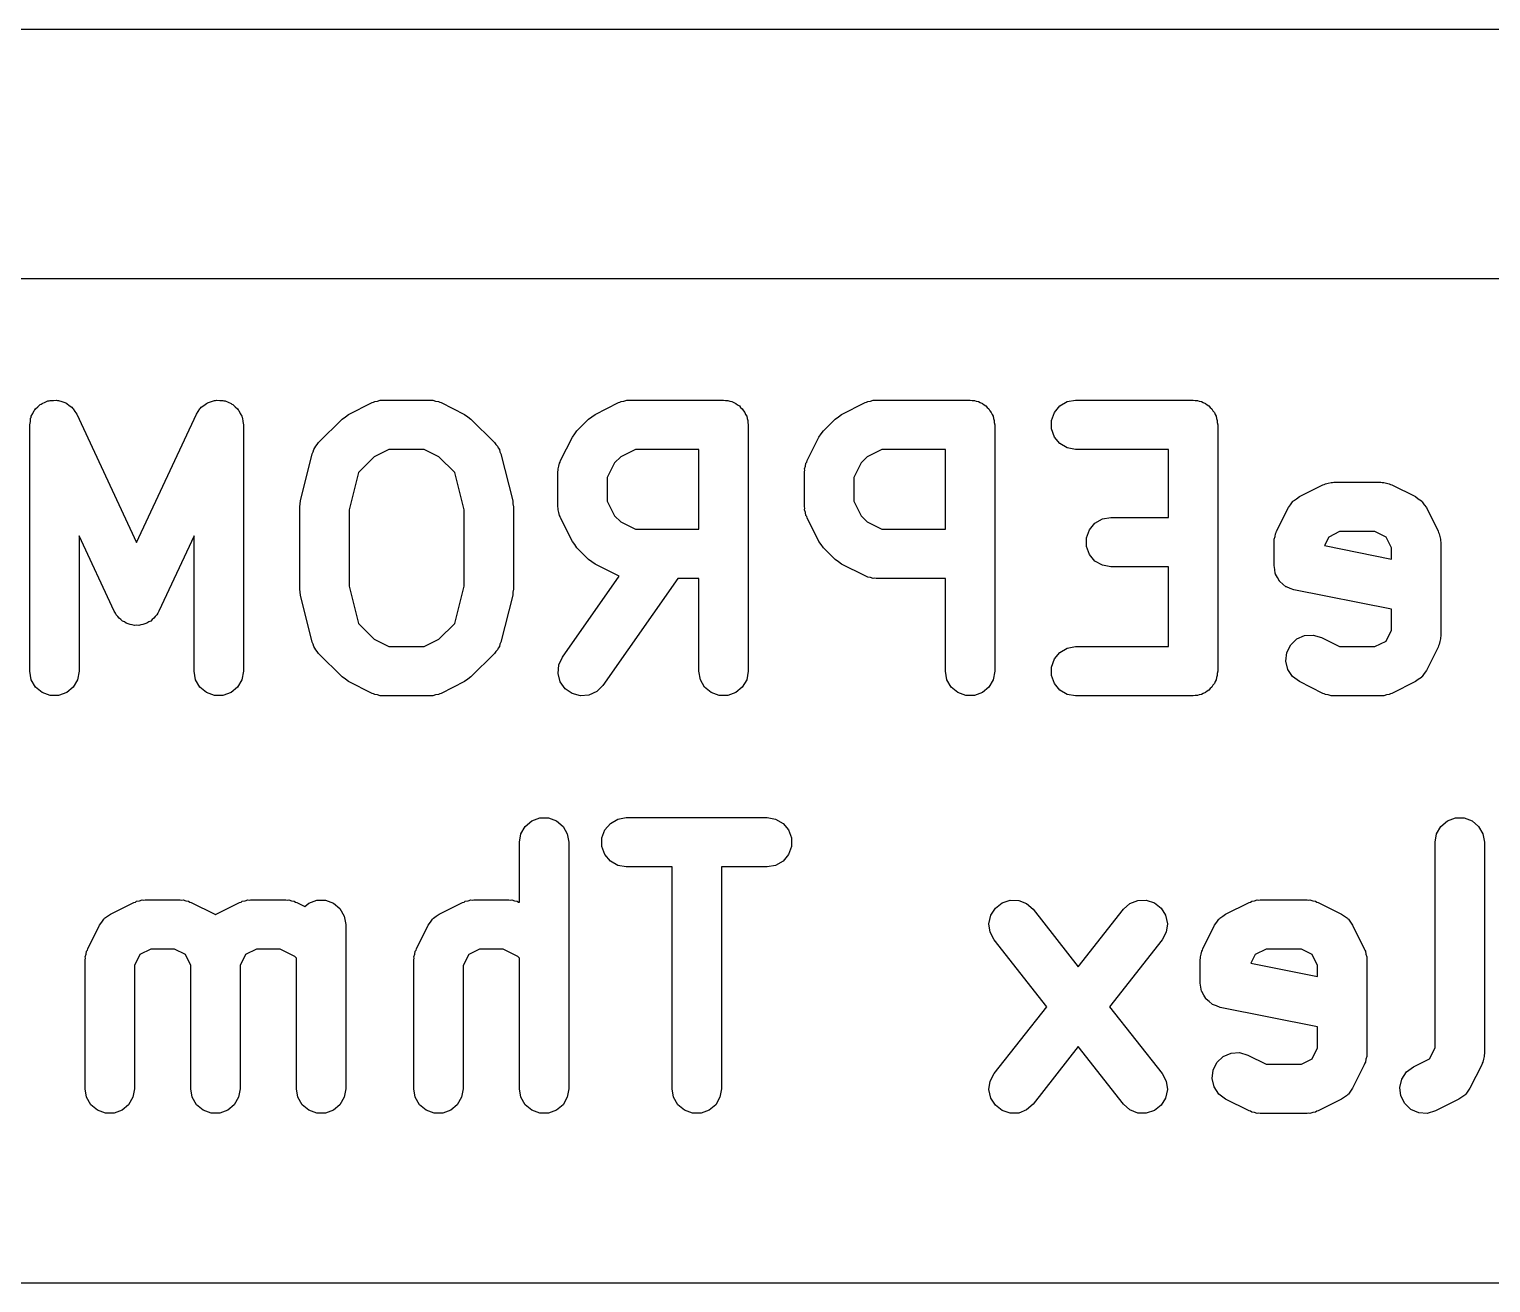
# Model space of a CAD drawing. Extents: x 117.4 to 186.1, y -90.9 to -42.5.
# Drawn here: x 131.09 to 139.99, y -50.12 to -42.49 of the extents above; entities that cross this region are included whole.
import ezdxf

# ---------------------------------------------------------------- set-up
doc = ezdxf.new("R2010")
doc.units = 0
doc.header["$MEASUREMENT"] = 0
doc.layers.add('BLACK', color=7, linetype='CONTINUOUS')

msp = doc.modelspace()

# ---------------------------------------------------------------- linework, layer by layer
at = {"layer": 'Black'}
for p, q in [((118.123, -42.493), (185.407, -42.493)), ((142.827, -44.012), (128.953, -44.012)), ((131.116, -44.8303), (131.124, -44.8126)), ((131.124, -44.8126), (131.129, -44.8079)), ((131.129, -44.8079), (131.132, -44.8022)), ((131.132, -44.8022), (131.147, -44.7896)), ((131.147, -44.7896), (131.161, -44.7757)), ((131.161, -44.7757), (131.167, -44.7729)), ((131.167, -44.7729), (131.172, -44.7687)), ((131.172, -44.7687), (131.191, -44.762)), ((131.191, -44.762), (131.208, -44.7537)), ((131.208, -44.7537), (131.215, -44.7531)), ((131.215, -44.7531), (131.221, -44.7508)), ((131.221, -44.7508), (131.241, -44.7508)), ((131.241, -44.7508), (131.26, -44.7491)), ((131.26, -44.7491), (131.267, -44.7508)), ((131.267, -44.7508), (131.273, -44.7508)), ((131.273, -44.7508), (131.292, -44.7575)), ((131.292, -44.7575), (131.31, -44.7626)), ((131.31, -44.7626), (131.316, -44.7664)), ((131.316, -44.7664), (131.322, -44.7687)), ((131.322, -44.7687), (131.337, -44.7813)), ((131.337, -44.7813), (131.353, -44.7925)), ((131.353, -44.7925), (131.357, -44.7979)), ((131.357, -44.7979), (131.362, -44.8022)), ((131.362, -44.8022), (131.372, -44.8191)), ((131.372, -44.8191), (131.383, -44.8351)), ((132.111, -44.8351), (132.122, -44.8191)), ((132.122, -44.8191), (132.132, -44.8022)), ((132.132, -44.8022), (132.137, -44.7979)), ((132.137, -44.7979), (132.141, -44.7925)), ((132.141, -44.7925), (132.157, -44.7812)), ((132.157, -44.7812), (132.172, -44.7687)), ((132.172, -44.7687), (132.178, -44.7664)), ((132.178, -44.7664), (132.184, -44.7626)), ((132.184, -44.7626), (132.203, -44.7575)), ((132.203, -44.7575), (132.221, -44.7508)), ((132.221, -44.7508), (132.228, -44.7508)), ((132.228, -44.7508), (132.234, -44.7491)), ((132.234, -44.7491), (132.254, -44.7508)), ((132.254, -44.7508), (132.273, -44.7508)), ((132.273, -44.7508), (132.279, -44.7531)), ((132.279, -44.7531), (132.286, -44.7537)), ((132.286, -44.7537), (132.304, -44.762)), ((132.304, -44.762), (132.322, -44.7687)), ((132.322, -44.7687), (132.327, -44.7729)), ((132.327, -44.7729), (132.333, -44.7757)), ((132.333, -44.7757), (132.347, -44.7896)), ((132.347, -44.7896), (132.362, -44.8022)), ((132.362, -44.8022), (132.365, -44.8079)), ((132.365, -44.8079), (132.37, -44.8126)), ((132.37, -44.8126), (132.378, -44.8303)), ((133.037, -44.8358), (133.18, -44.7644)), ((133.18, -44.7644), (133.188, -44.7619)), ((133.188, -44.7619), (133.196, -44.7576)), ((133.196, -44.7576), (133.213, -44.7546)), ((133.213, -44.7546), (133.23, -44.7496)), ((133.23, -44.7496), (133.239, -44.7501)), ((133.239, -44.7501), (133.247, -44.7486)), ((133.247, -44.7486), (133.533, -44.7486)), ((133.533, -44.7486), (133.541, -44.7501)), ((133.541, -44.7501), (133.55, -44.7496)), ((133.55, -44.7496), (133.567, -44.7546)), ((133.567, -44.7546), (133.584, -44.7576)), ((133.584, -44.7576), (133.592, -44.7619)), ((133.592, -44.7619), (133.6, -44.7644)), ((133.6, -44.7644), (133.743, -44.8358)), ((134.537, -44.8358), (134.68, -44.7644)), ((134.68, -44.7644), (134.688, -44.7619)), ((134.688, -44.7619), (134.696, -44.7576)), ((134.696, -44.7576), (134.713, -44.7546)), ((134.713, -44.7546), (134.73, -44.7496)), ((134.73, -44.7496), (134.739, -44.7501)), ((134.739, -44.7501), (134.747, -44.7486)), ((134.747, -44.7486), (135.319, -44.7486)), ((135.319, -44.7486), (135.331, -44.7508)), ((135.331, -44.7508), (135.345, -44.7508)), ((135.345, -44.7508), (135.357, -44.7553)), ((135.357, -44.7553), (135.37, -44.7576)), ((135.37, -44.7576), (135.381, -44.7642)), ((135.381, -44.7642), (135.394, -44.7687)), ((135.394, -44.7687), (135.404, -44.7771)), ((135.404, -44.7771), (135.415, -44.7837)), ((135.415, -44.7837), (135.423, -44.7937)), ((135.423, -44.7937), (135.433, -44.8022)), ((135.433, -44.8022), (135.44, -44.8135)), ((135.44, -44.8135), (135.448, -44.8236)), ((136.037, -44.8358), (136.18, -44.7644)), ((136.18, -44.7644), (136.188, -44.7619)), ((136.188, -44.7619), (136.196, -44.7576)), ((136.196, -44.7576), (136.213, -44.7546)), ((136.213, -44.7546), (136.23, -44.7496)), ((136.23, -44.7496), (136.239, -44.7501)), ((136.239, -44.7501), (136.247, -44.7486)), ((136.247, -44.7486), (136.819, -44.7486)), ((136.819, -44.7486), (136.831, -44.7508)), ((136.831, -44.7508), (136.845, -44.7508)), ((136.845, -44.7508), (136.857, -44.7553)), ((136.857, -44.7553), (136.87, -44.7576)), ((136.87, -44.7576), (136.881, -44.7642)), ((136.881, -44.7642), (136.894, -44.7687)), ((136.894, -44.7687), (136.904, -44.7771)), ((136.904, -44.7771), (136.915, -44.7837)), ((136.915, -44.7837), (136.923, -44.7937)), ((136.923, -44.7937), (136.933, -44.8022)), ((136.933, -44.8022), (136.94, -44.8135)), ((136.94, -44.8135), (136.948, -44.8236)), ((137.332, -44.8236), (137.365, -44.7837)), ((137.365, -44.7837), (137.41, -44.7576)), ((137.41, -44.7576), (137.461, -44.7486)), ((137.461, -44.7486), (138.176, -44.7486)), ((138.176, -44.7486), (138.189, -44.7508)), ((138.189, -44.7508), (138.202, -44.7508)), ((138.202, -44.7508), (138.214, -44.7553)), ((138.214, -44.7553), (138.227, -44.7576)), ((138.227, -44.7576), (138.238, -44.7642)), ((138.238, -44.7642), (138.251, -44.7687)), ((138.251, -44.7687), (138.261, -44.7771)), ((138.261, -44.7771), (138.272, -44.7837)), ((138.272, -44.7837), (138.281, -44.7937)), ((138.281, -44.7937), (138.291, -44.8022)), ((138.291, -44.8022), (138.297, -44.8135)), ((138.297, -44.8135), (138.306, -44.8236)), ((131.097, -44.8986), (131.101, -44.8793)), ((131.097, -46.3986), (131.097, -44.8986)), ((131.101, -44.8793), (131.102, -44.8598)), ((131.102, -44.8598), (131.105, -44.8538)), ((131.105, -44.8538), (131.106, -44.8473)), ((131.106, -44.8473), (131.116, -44.8303)), ((131.383, -44.8351), (131.747, -45.6153)), ((131.747, -45.6153), (132.111, -44.8351)), ((132.378, -44.8303), (132.388, -44.8473)), ((132.388, -44.8473), (132.389, -44.8538)), ((132.389, -44.8538), (132.392, -44.8598)), ((132.392, -44.8598), (132.394, -44.8793)), ((132.394, -44.8793), (132.397, -44.8986)), ((132.397, -44.8986), (132.397, -46.3986)), ((132.855, -45.0068), (132.998, -44.8639)), ((132.998, -44.8639), (133.018, -44.8502)), ((133.018, -44.8502), (133.037, -44.8358)), ((133.743, -44.8358), (133.762, -44.8501)), ((133.762, -44.8501), (133.782, -44.8639)), ((133.782, -44.8639), (133.925, -45.0068)), ((134.427, -44.9354), (134.498, -44.8639)), ((134.498, -44.8639), (134.518, -44.8501)), ((134.518, -44.8501), (134.537, -44.8358)), ((135.448, -44.8236), (135.453, -44.8359)), ((135.453, -44.8359), (135.46, -44.8473)), ((135.46, -44.8473), (135.462, -44.8602)), ((135.462, -44.8602), (135.466, -44.8725)), ((135.466, -44.8725), (135.466, -44.8856)), ((135.466, -44.8856), (135.469, -44.8986)), ((135.469, -44.8986), (135.469, -46.3986)), ((135.927, -44.9354), (135.998, -44.8639)), ((135.998, -44.8639), (136.018, -44.8501)), ((136.018, -44.8501), (136.037, -44.8358)), ((136.948, -44.8236), (136.953, -44.8359)), ((136.953, -44.8359), (136.96, -44.8473)), ((136.96, -44.8473), (136.962, -44.8602)), ((136.962, -44.8602), (136.966, -44.8725)), ((136.966, -44.8725), (136.966, -44.8856)), ((136.966, -44.8856), (136.969, -44.8986)), ((136.969, -44.8986), (136.969, -46.3986)), ((137.314, -44.8725), (137.332, -44.8236)), ((137.314, -44.9246), (137.314, -44.8725)), ((138.306, -44.8236), (138.31, -44.8359)), ((138.31, -44.8359), (138.317, -44.8473)), ((138.317, -44.8473), (138.319, -44.8602)), ((138.319, -44.8602), (138.323, -44.8725)), ((138.323, -44.8725), (138.323, -44.8856)), ((138.323, -44.8856), (138.326, -44.8986)), ((138.326, -44.8986), (138.326, -46.3986)), ((134.327, -45.1172), (134.399, -44.9743)), ((134.399, -44.9743), (134.413, -44.9551)), ((134.413, -44.9551), (134.427, -44.9354)), ((135.827, -45.1172), (135.899, -44.9743)), ((135.899, -44.9743), (135.913, -44.9551)), ((135.913, -44.9551), (135.927, -44.9354)), ((137.332, -44.9736), (137.314, -44.9246)), ((137.365, -45.0135), (137.332, -44.9736)), ((132.744, -45.3622), (132.816, -45.0765)), ((132.816, -45.0765), (132.822, -45.0633)), ((132.822, -45.0633), (132.825, -45.0495)), ((132.825, -45.0495), (132.832, -45.0397)), ((132.832, -45.0397), (132.837, -45.0289)), ((132.837, -45.0289), (132.847, -45.0186)), ((132.847, -45.0186), (132.855, -45.0068)), ((133.283, -45.0486), (133.193, -45.0933)), ((133.497, -45.0486), (133.283, -45.0486)), ((133.587, -45.0933), (133.497, -45.0486)), ((133.925, -45.0068), (133.933, -45.0186)), ((133.933, -45.0186), (133.943, -45.0289)), ((133.943, -45.0289), (133.948, -45.0397)), ((133.948, -45.0397), (133.955, -45.0495)), ((133.955, -45.0495), (133.958, -45.0633)), ((133.958, -45.0633), (133.964, -45.0765)), ((133.964, -45.0765), (134.036, -45.3622)), ((134.783, -45.0486), (134.693, -45.0933)), ((135.169, -45.0486), (134.783, -45.0486)), ((135.169, -45.5343), (135.169, -45.0486)), ((136.283, -45.0486), (136.193, -45.0933)), ((136.669, -45.0486), (136.283, -45.0486)), ((136.669, -45.5343), (136.669, -45.0486)), ((137.41, -45.0395), (137.365, -45.0135)), ((137.461, -45.0486), (137.41, -45.0395)), ((138.026, -45.0486), (137.461, -45.0486)), ((138.026, -45.4629), (138.026, -45.0486)), ((133.193, -45.0933), (133.097, -45.1895)), ((133.683, -45.1895), (133.587, -45.0933)), ((134.311, -45.1843), (134.313, -45.1758)), ((134.312, -45.1671), (134.317, -45.1503)), ((134.313, -45.1758), (134.312, -45.1671)), ((134.317, -45.1503), (134.32, -45.133)), ((134.32, -45.133), (134.325, -45.1255)), ((134.325, -45.1255), (134.327, -45.1172)), ((134.656, -45.1303), (134.611, -45.2197)), ((134.693, -45.0933), (134.656, -45.1303)), ((135.811, -45.1843), (135.813, -45.1758)), ((135.812, -45.1671), (135.817, -45.1503)), ((135.813, -45.1758), (135.812, -45.1671)), ((135.817, -45.1503), (135.82, -45.133)), ((135.82, -45.133), (135.825, -45.1255)), ((135.825, -45.1255), (135.827, -45.1172)), ((136.156, -45.1303), (136.111, -45.2197)), ((136.193, -45.0933), (136.156, -45.1303)), ((133.097, -45.1895), (133.04, -45.417)), ((133.74, -45.417), (133.683, -45.1895)), ((134.311, -45.3986), (134.311, -45.1843)), ((134.611, -45.2197), (134.611, -45.3632)), ((135.811, -45.3986), (135.811, -45.1843)), ((136.111, -45.2197), (136.111, -45.3632)), ((138.823, -45.3358), (138.966, -45.2644)), ((138.966, -45.2644), (138.974, -45.2619)), ((138.974, -45.2619), (138.982, -45.2576)), ((138.982, -45.2576), (138.999, -45.2546)), ((138.999, -45.2546), (139.016, -45.2496)), ((139.016, -45.2496), (139.024, -45.2501)), ((139.024, -45.2501), (139.033, -45.2486)), ((139.033, -45.2486), (139.319, -45.2486)), ((139.319, -45.2486), (139.327, -45.2501)), ((139.327, -45.2501), (139.336, -45.2496)), ((139.336, -45.2496), (139.353, -45.2546)), ((139.353, -45.2546), (139.37, -45.2576)), ((139.37, -45.2576), (139.377, -45.2619)), ((139.377, -45.2619), (139.386, -45.2644)), ((139.386, -45.2644), (139.529, -45.3358)), ((138.787, -45.3611), (138.805, -45.349)), ((138.805, -45.349), (138.823, -45.3358)), ((139.529, -45.3358), (139.546, -45.3489)), ((139.546, -45.3489), (139.565, -45.3611)), ((132.74, -45.3986), (132.743, -45.3805)), ((132.74, -45.8986), (132.74, -45.3986)), ((132.743, -45.3805), (132.744, -45.3622)), ((133.04, -45.417), (133.04, -45.8801)), ((133.74, -45.8801), (133.74, -45.417)), ((134.036, -45.3622), (134.037, -45.3805)), ((134.037, -45.3805), (134.04, -45.3986)), ((134.04, -45.3986), (134.04, -45.8986)), ((134.313, -45.4071), (134.311, -45.3986)), ((134.312, -45.4157), (134.313, -45.4071)), ((134.317, -45.4326), (134.312, -45.4157)), ((134.32, -45.4499), (134.317, -45.4326)), ((134.611, -45.3632), (134.656, -45.4526)), ((135.813, -45.4071), (135.811, -45.3986)), ((135.812, -45.4157), (135.813, -45.4071)), ((135.817, -45.4326), (135.812, -45.4157)), ((135.82, -45.4499), (135.817, -45.4326)), ((136.111, -45.3632), (136.156, -45.4526)), ((138.684, -45.5458), (138.756, -45.4029)), ((138.756, -45.4029), (138.769, -45.3852)), ((138.769, -45.3852), (138.781, -45.3669)), ((138.781, -45.3669), (138.784, -45.3644)), ((138.784, -45.3644), (138.787, -45.3611)), ((139.565, -45.3611), (139.567, -45.3644)), ((139.567, -45.3644), (139.57, -45.3669)), ((139.57, -45.3669), (139.582, -45.3852)), ((139.582, -45.3852), (139.596, -45.4029)), ((139.596, -45.4029), (139.667, -45.5458)), ((134.325, -45.4574), (134.32, -45.4499)), ((134.327, -45.4657), (134.325, -45.4574)), ((134.399, -45.6085), (134.327, -45.4657)), ((134.656, -45.4526), (134.693, -45.4896)), ((134.693, -45.4896), (134.783, -45.5343)), ((134.783, -45.5343), (135.169, -45.5343)), ((135.825, -45.4574), (135.82, -45.4499)), ((135.827, -45.4657), (135.825, -45.4574)), ((135.899, -45.6085), (135.827, -45.4657)), ((136.156, -45.4526), (136.193, -45.4896)), ((136.193, -45.4896), (136.283, -45.5343)), ((136.283, -45.5343), (136.669, -45.5343)), ((137.546, -45.5379), (137.579, -45.4979)), ((137.579, -45.4979), (137.624, -45.4719)), ((137.624, -45.4719), (137.676, -45.4629)), ((137.676, -45.4629), (138.026, -45.4629)), ((131.611, -46.0334), (131.397, -45.5747)), ((131.397, -45.5747), (131.397, -46.3986)), ((132.097, -45.5747), (131.883, -46.0334)), ((132.097, -46.3986), (132.097, -45.5747)), ((134.413, -45.6278), (134.399, -45.6085)), ((135.913, -45.6278), (135.899, -45.6085)), ((137.528, -45.5868), (137.546, -45.5379)), ((137.528, -45.6389), (137.528, -45.5868)), ((138.669, -45.6129), (138.67, -45.6043)), ((138.669, -45.7557), (138.669, -45.6129)), ((138.67, -45.5957), (138.675, -45.5789)), ((138.67, -45.6043), (138.67, -45.5957)), ((138.675, -45.5789), (138.678, -45.5616)), ((138.678, -45.5616), (138.682, -45.5541)), ((138.682, -45.5541), (138.684, -45.5458)), ((139.002, -45.5818), (138.976, -45.6342)), ((139.068, -45.5486), (139.002, -45.5818)), ((139.283, -45.5486), (139.068, -45.5486)), ((139.35, -45.5818), (139.283, -45.5486)), ((139.383, -45.6483), (139.35, -45.5818)), ((139.667, -45.5458), (139.669, -45.5541)), ((139.669, -45.5541), (139.674, -45.5616)), ((139.674, -45.5616), (139.677, -45.5789)), ((139.677, -45.5789), (139.682, -45.5957)), ((139.682, -45.5957), (139.681, -45.6043)), ((139.681, -45.6043), (139.683, -45.6129)), ((139.683, -45.6129), (139.683, -46.1843)), ((134.427, -45.6475), (134.413, -45.6278)), ((134.498, -45.7189), (134.427, -45.6475)), ((135.927, -45.6475), (135.913, -45.6278)), ((135.998, -45.7189), (135.927, -45.6475)), ((137.546, -45.6879), (137.528, -45.6389)), ((137.579, -45.7278), (137.546, -45.6879)), ((138.976, -45.6342), (139.383, -45.7156)), ((139.383, -45.7156), (139.383, -45.6483)), ((134.518, -45.7327), (134.498, -45.7189)), ((134.537, -45.747), (134.518, -45.7327)), ((134.68, -45.8184), (134.537, -45.747)), ((136.018, -45.7327), (135.998, -45.7189)), ((136.037, -45.747), (136.018, -45.7327)), ((136.18, -45.8184), (136.037, -45.747)), ((137.624, -45.7538), (137.579, -45.7278)), ((137.676, -45.7629), (137.624, -45.7538)), ((138.026, -45.7629), (137.676, -45.7629)), ((138.026, -46.2486), (138.026, -45.7629)), ((138.673, -45.7797), (138.669, -45.7557)), ((138.676, -45.8038), (138.673, -45.7797)), ((133.04, -45.8801), (133.097, -46.1076)), ((133.683, -46.1076), (133.74, -45.8801)), ((134.339, -46.3126), (134.684, -45.8195)), ((135.04, -45.8343), (134.584, -46.4846)), ((134.684, -45.8195), (134.68, -45.8184)), ((135.169, -45.8343), (135.04, -45.8343)), ((135.169, -46.3986), (135.169, -45.8343)), ((136.188, -45.8209), (136.18, -45.8184)), ((136.196, -45.8252), (136.188, -45.8209)), ((136.213, -45.8283), (136.196, -45.8252)), ((136.23, -45.8333), (136.213, -45.8283)), ((136.239, -45.8328), (136.23, -45.8333)), ((136.247, -45.8343), (136.239, -45.8328)), ((136.669, -45.8343), (136.247, -45.8343)), ((136.669, -46.3986), (136.669, -45.8343)), ((138.677, -45.8053), (138.676, -45.8038)), ((138.678, -45.807), (138.677, -45.8053)), ((138.69, -45.8281), (138.678, -45.807)), ((138.701, -45.8495), (138.69, -45.8281)), ((138.703, -45.8506), (138.701, -45.8495)), ((138.704, -45.8521), (138.703, -45.8506)), ((138.722, -45.8678), (138.704, -45.8521)), ((138.741, -45.8839), (138.722, -45.8678)), ((138.742, -45.8845), (138.741, -45.8839)), ((138.744, -45.8856), (138.742, -45.8845)), ((138.766, -45.894), (138.744, -45.8856)), ((132.743, -45.9166), (132.74, -45.8986)), ((132.744, -45.935), (132.743, -45.9166)), ((132.816, -46.2207), (132.744, -45.935)), ((134.036, -45.935), (133.964, -46.2207)), ((134.037, -45.9166), (134.036, -45.935)), ((134.04, -45.8986), (134.037, -45.9166)), ((138.789, -45.9028), (138.766, -45.894)), ((139.383, -46.0215), (138.789, -45.9028)), ((131.619, -46.0441), (131.611, -46.0334)), ((131.624, -46.056), (131.619, -46.0441)), ((131.634, -46.0653), (131.624, -46.056)), ((131.641, -46.0761), (131.634, -46.0653)), ((131.861, -46.0653), (131.853, -46.0761)), ((131.87, -46.056), (131.861, -46.0653)), ((131.876, -46.0441), (131.87, -46.056)), ((131.883, -46.0334), (131.876, -46.0441)), ((139.383, -46.1489), (139.383, -46.0215)), ((131.652, -46.0836), (131.641, -46.0761)), ((131.661, -46.0928), (131.652, -46.0836)), ((131.673, -46.0984), (131.661, -46.0928)), ((131.684, -46.106), (131.673, -46.0984)), ((131.696, -46.1093), (131.684, -46.106)), ((131.708, -46.1149), (131.696, -46.1093)), ((131.721, -46.116), (131.708, -46.1149)), ((131.734, -46.1194), (131.721, -46.116)), ((131.747, -46.1183), (131.734, -46.1194)), ((131.76, -46.1194), (131.747, -46.1183)), ((131.773, -46.116), (131.76, -46.1194)), ((131.786, -46.1149), (131.773, -46.116)), ((131.798, -46.1093), (131.786, -46.1149)), ((131.81, -46.106), (131.798, -46.1093)), ((131.821, -46.0984), (131.81, -46.106)), ((131.833, -46.0928), (131.821, -46.0984)), ((131.842, -46.0836), (131.833, -46.0928)), ((131.853, -46.0761), (131.842, -46.0836)), ((133.097, -46.1076), (133.193, -46.2039)), ((133.587, -46.2039), (133.683, -46.1076)), ((139.35, -46.2153), (139.383, -46.1489)), ((132.822, -46.2338), (132.816, -46.2207)), ((132.825, -46.2477), (132.822, -46.2338)), ((133.193, -46.2039), (133.283, -46.2486)), ((133.497, -46.2486), (133.587, -46.2039)), ((133.958, -46.2338), (133.955, -46.2477)), ((133.964, -46.2207), (133.958, -46.2338)), ((138.746, -46.2844), (138.77, -46.2378)), ((138.77, -46.2378), (138.807, -46.202)), ((138.807, -46.202), (138.855, -46.1812)), ((138.855, -46.1812), (138.907, -46.1781)), ((138.907, -46.1781), (138.957, -46.193)), ((138.957, -46.193), (139.068, -46.2486)), ((139.283, -46.2486), (139.35, -46.2153)), ((139.669, -46.2431), (139.667, -46.2514)), ((139.674, -46.2356), (139.669, -46.2431)), ((139.677, -46.2183), (139.674, -46.2356)), ((139.682, -46.2014), (139.677, -46.2183)), ((139.683, -46.1843), (139.681, -46.1928)), ((139.681, -46.1928), (139.682, -46.2014)), ((132.832, -46.2574), (132.825, -46.2477)), ((132.837, -46.2682), (132.832, -46.2574)), ((132.847, -46.2786), (132.837, -46.2682)), ((132.855, -46.2904), (132.847, -46.2786)), ((132.998, -46.4332), (132.855, -46.2904)), ((133.283, -46.2486), (133.497, -46.2486)), ((133.925, -46.2904), (133.782, -46.4332)), ((133.933, -46.2786), (133.925, -46.2904)), ((133.943, -46.2682), (133.933, -46.2786)), ((133.948, -46.2574), (133.943, -46.2682)), ((133.955, -46.2477), (133.948, -46.2574)), ((134.317, -46.3598), (134.339, -46.3126)), ((137.314, -46.3725), (137.332, -46.3236)), ((137.332, -46.3236), (137.365, -46.2837)), ((137.365, -46.2837), (137.41, -46.2576)), ((137.41, -46.2576), (137.461, -46.2486)), ((137.461, -46.2486), (138.026, -46.2486)), ((138.74, -46.3361), (138.746, -46.2844)), ((139.068, -46.2486), (139.283, -46.2486)), ((139.667, -46.2514), (139.596, -46.3942)), ((131.106, -46.4499), (131.097, -46.3986)), ((131.397, -46.3986), (131.388, -46.4499)), ((132.106, -46.4499), (132.097, -46.3986)), ((132.397, -46.3986), (132.388, -46.4499)), ((134.312, -46.4117), (134.317, -46.3598)), ((134.325, -46.462), (134.312, -46.4117)), ((135.178, -46.4499), (135.169, -46.3986)), ((135.469, -46.3986), (135.46, -46.4499)), ((136.678, -46.4499), (136.669, -46.3986)), ((136.969, -46.3986), (136.96, -46.4499)), ((137.314, -46.4246), (137.314, -46.3725)), ((138.326, -46.3986), (138.323, -46.4115)), ((138.323, -46.4115), (138.323, -46.4246)), ((138.752, -46.3868), (138.74, -46.3361)), ((138.781, -46.4303), (138.752, -46.3868)), ((139.582, -46.4119), (139.57, -46.4303)), ((139.596, -46.3942), (139.582, -46.4119)), ((131.132, -46.495), (131.106, -46.4499)), ((131.172, -46.5285), (131.132, -46.495)), ((131.362, -46.495), (131.322, -46.5285)), ((131.388, -46.4499), (131.362, -46.495)), ((132.132, -46.495), (132.106, -46.4499)), ((132.172, -46.5285), (132.132, -46.495)), ((132.362, -46.495), (132.322, -46.5285)), ((132.388, -46.4499), (132.362, -46.495)), ((133.018, -46.447), (132.998, -46.4332)), ((133.037, -46.4613), (133.018, -46.447)), ((133.18, -46.5327), (133.037, -46.4613)), ((133.743, -46.4613), (133.6, -46.5327)), ((133.762, -46.447), (133.743, -46.4613)), ((133.782, -46.4332), (133.762, -46.447)), ((134.355, -46.5047), (134.325, -46.462)), ((134.398, -46.5345), (134.355, -46.5047)), ((134.584, -46.4846), (134.547, -46.5214)), ((135.204, -46.495), (135.178, -46.4499)), ((135.244, -46.5285), (135.204, -46.495)), ((135.433, -46.495), (135.394, -46.5285)), ((135.46, -46.4499), (135.433, -46.495)), ((136.704, -46.495), (136.678, -46.4499)), ((136.744, -46.5285), (136.704, -46.495)), ((136.933, -46.495), (136.894, -46.5285)), ((136.96, -46.4499), (136.933, -46.495)), ((137.332, -46.4736), (137.314, -46.4246)), ((137.365, -46.5135), (137.332, -46.4736)), ((138.281, -46.5034), (138.272, -46.5135)), ((138.291, -46.495), (138.281, -46.5034)), ((138.297, -46.4836), (138.291, -46.495)), ((138.306, -46.4736), (138.297, -46.4836)), ((138.31, -46.4612), (138.306, -46.4736)), ((138.317, -46.4499), (138.31, -46.4612)), ((138.319, -46.4369), (138.317, -46.4499)), ((138.323, -46.4246), (138.319, -46.4369)), ((138.823, -46.4613), (138.781, -46.4303)), ((138.966, -46.5327), (138.823, -46.4613)), ((139.529, -46.4613), (139.386, -46.5327)), ((139.546, -46.4482), (139.529, -46.4613)), ((139.565, -46.4361), (139.546, -46.4482)), ((139.567, -46.4327), (139.565, -46.4361)), ((139.57, -46.4303), (139.567, -46.4327)), ((131.221, -46.5463), (131.172, -46.5285)), ((131.273, -46.5463), (131.221, -46.5463)), ((131.322, -46.5285), (131.273, -46.5463)), ((132.221, -46.5463), (132.172, -46.5285)), ((132.273, -46.5463), (132.221, -46.5463)), ((132.322, -46.5285), (132.273, -46.5463)), ((133.188, -46.5352), (133.18, -46.5327)), ((133.196, -46.5395), (133.188, -46.5352)), ((133.213, -46.5426), (133.196, -46.5395)), ((133.23, -46.5476), (133.213, -46.5426)), ((133.239, -46.5471), (133.23, -46.5476)), ((133.247, -46.5486), (133.239, -46.5471)), ((133.533, -46.5486), (133.247, -46.5486)), ((133.541, -46.5471), (133.533, -46.5486)), ((133.55, -46.5476), (133.541, -46.5471)), ((133.567, -46.5426), (133.55, -46.5476)), ((133.584, -46.5395), (133.567, -46.5426)), ((133.592, -46.5352), (133.584, -46.5395)), ((133.6, -46.5327), (133.592, -46.5352)), ((134.448, -46.548), (134.398, -46.5345)), ((134.5, -46.5435), (134.448, -46.548)), ((134.547, -46.5214), (134.5, -46.5435)), ((135.293, -46.5463), (135.244, -46.5285)), ((135.345, -46.5463), (135.293, -46.5463)), ((135.394, -46.5285), (135.345, -46.5463)), ((136.793, -46.5463), (136.744, -46.5285)), ((136.845, -46.5463), (136.793, -46.5463)), ((136.894, -46.5285), (136.845, -46.5463)), ((137.41, -46.5395), (137.365, -46.5135)), ((137.461, -46.5486), (137.41, -46.5395)), ((138.176, -46.5486), (137.461, -46.5486)), ((138.189, -46.5463), (138.176, -46.5486)), ((138.202, -46.5463), (138.189, -46.5463)), ((138.214, -46.5418), (138.202, -46.5463)), ((138.227, -46.5395), (138.214, -46.5418)), ((138.238, -46.533), (138.227, -46.5395)), ((138.251, -46.5285), (138.238, -46.533)), ((138.261, -46.52), (138.251, -46.5285)), ((138.272, -46.5135), (138.261, -46.52)), ((138.974, -46.5352), (138.966, -46.5327)), ((138.982, -46.5395), (138.974, -46.5352)), ((138.999, -46.5426), (138.982, -46.5395)), ((139.016, -46.5476), (138.999, -46.5426)), ((139.024, -46.5471), (139.016, -46.5476)), ((139.033, -46.5486), (139.024, -46.5471)), ((139.319, -46.5486), (139.033, -46.5486)), ((139.327, -46.5471), (139.319, -46.5486)), ((139.336, -46.5476), (139.327, -46.5471)), ((139.353, -46.5426), (139.336, -46.5476)), ((139.37, -46.5395), (139.353, -46.5426)), ((139.377, -46.5352), (139.37, -46.5395)), ((139.386, -46.5327), (139.377, -46.5352)), ((134.112, -47.3422), (134.152, -47.3087)), ((134.152, -47.3087), (134.201, -47.2908)), ((134.201, -47.2908), (134.253, -47.2908)), ((134.253, -47.2908), (134.302, -47.3087)), ((134.302, -47.3087), (134.342, -47.3422)), ((134.631, -47.3237), (134.676, -47.2976)), ((134.676, -47.2976), (134.727, -47.2886)), ((134.727, -47.2886), (135.584, -47.2886)), ((135.584, -47.2886), (135.636, -47.2976)), ((135.636, -47.2976), (135.681, -47.3237)), ((139.684, -47.3422), (139.724, -47.3087)), ((139.724, -47.3087), (139.773, -47.2908)), ((139.773, -47.2908), (139.825, -47.2908)), ((139.825, -47.2908), (139.874, -47.3087)), ((139.874, -47.3087), (139.913, -47.3422)), ((134.077, -47.4386), (134.086, -47.3873)), ((134.086, -47.3873), (134.112, -47.3422)), ((134.342, -47.3422), (134.368, -47.3873)), ((134.368, -47.3873), (134.377, -47.4386)), ((134.579, -47.4125), (134.597, -47.3636)), ((134.597, -47.3636), (134.631, -47.3237)), ((135.681, -47.3237), (135.714, -47.3636)), ((135.714, -47.3636), (135.732, -47.4125)), ((139.649, -47.4386), (139.658, -47.3873)), ((139.658, -47.3873), (139.684, -47.3422)), ((139.913, -47.3422), (139.94, -47.3873)), ((139.94, -47.3873), (139.949, -47.4386)), ((134.077, -47.8036), (134.077, -47.4386)), ((134.377, -47.4386), (134.377, -48.9386)), ((134.579, -47.4646), (134.579, -47.4125)), ((134.597, -47.5136), (134.579, -47.4646)), ((135.732, -47.4646), (135.714, -47.5136)), ((135.732, -47.4125), (135.732, -47.4646)), ((139.649, -48.6889), (139.649, -47.4386)), ((139.949, -47.4386), (139.949, -48.7243)), ((134.631, -47.5535), (134.597, -47.5136)), ((134.676, -47.5795), (134.631, -47.5535)), ((134.727, -47.5886), (134.676, -47.5795)), ((135.636, -47.5795), (135.584, -47.5886)), ((135.681, -47.5535), (135.636, -47.5795)), ((135.714, -47.5136), (135.681, -47.5535)), ((135.006, -47.5886), (134.727, -47.5886)), ((135.006, -48.9386), (135.006, -47.5886)), ((135.584, -47.5886), (135.306, -47.5886)), ((135.306, -47.5886), (135.306, -48.9386)), ((131.589, -47.8758), (131.731, -47.8044)), ((131.731, -47.8044), (131.74, -47.8019)), ((131.74, -47.8019), (131.747, -47.7976)), ((131.747, -47.7976), (131.765, -47.7946)), ((131.765, -47.7946), (131.781, -47.7896)), ((131.781, -47.7896), (131.79, -47.7901)), ((131.79, -47.7901), (131.799, -47.7886)), ((131.799, -47.7886), (132.013, -47.7886)), ((132.013, -47.7886), (132.021, -47.7901)), ((132.021, -47.7901), (132.03, -47.7896)), ((132.03, -47.7896), (132.047, -47.7946)), ((132.047, -47.7946), (132.064, -47.7976)), ((132.064, -47.7976), (132.072, -47.8019)), ((132.072, -47.8019), (132.08, -47.8044)), ((132.08, -47.8044), (132.223, -47.8758)), ((132.231, -47.8758), (132.374, -47.8044)), ((132.374, -47.8044), (132.383, -47.8019)), ((132.383, -47.8019), (132.39, -47.7976)), ((132.39, -47.7976), (132.407, -47.7946)), ((132.407, -47.7946), (132.424, -47.7896)), ((132.424, -47.7896), (132.433, -47.7901)), ((132.433, -47.7901), (132.441, -47.7886)), ((132.441, -47.7886), (132.656, -47.7886)), ((132.656, -47.7886), (132.664, -47.7901)), ((132.664, -47.7901), (132.673, -47.7896)), ((132.673, -47.7896), (132.69, -47.7946)), ((132.69, -47.7946), (132.707, -47.7976)), ((132.707, -47.7976), (132.715, -47.8019)), ((132.715, -47.8019), (132.723, -47.8044)), ((132.723, -47.8044), (132.771, -47.8286)), ((132.771, -47.8286), (132.795, -47.8087)), ((132.795, -47.8087), (132.844, -47.7908)), ((132.844, -47.7908), (132.896, -47.7908)), ((132.896, -47.7908), (132.945, -47.8087)), ((132.945, -47.8087), (132.985, -47.8422)), ((132.985, -47.8422), (133.011, -47.8873)), ((133.589, -47.8758), (133.731, -47.8044)), ((133.731, -47.8044), (133.74, -47.8019)), ((133.74, -47.8019), (133.747, -47.7976)), ((133.747, -47.7976), (133.765, -47.7946)), ((133.765, -47.7946), (133.781, -47.7896)), ((133.781, -47.7896), (133.79, -47.7901)), ((133.79, -47.7901), (133.799, -47.7886)), ((133.799, -47.7886), (134.013, -47.7886)), ((134.013, -47.7886), (134.021, -47.7901)), ((134.021, -47.7901), (134.03, -47.7896)), ((134.03, -47.7896), (134.047, -47.7946)), ((134.047, -47.7946), (134.064, -47.7976)), ((134.064, -47.7976), (134.072, -47.8019)), ((134.072, -47.8019), (134.077, -47.8036)), ((136.945, -47.8828), (136.973, -47.8385)), ((136.973, -47.8385), (137.014, -47.8063)), ((137.014, -47.8063), (137.063, -47.7901)), ((137.063, -47.7901), (137.115, -47.7918)), ((137.115, -47.7918), (137.163, -47.8111)), ((137.163, -47.8111), (137.202, -47.8459)), ((137.202, -47.8459), (137.477, -48.1958)), ((137.477, -48.1958), (137.752, -47.8459)), ((137.752, -47.8459), (137.791, -47.8111)), ((137.791, -47.8111), (137.839, -47.7918)), ((137.839, -47.7918), (137.891, -47.7901)), ((137.891, -47.7901), (137.941, -47.8063)), ((137.941, -47.8063), (137.982, -47.8385)), ((137.982, -47.8385), (138.009, -47.8828)), ((138.374, -47.8758), (138.517, -47.8044)), ((138.517, -47.8044), (138.525, -47.8019)), ((138.525, -47.8019), (138.533, -47.7976)), ((138.533, -47.7976), (138.55, -47.7946)), ((138.55, -47.7946), (138.567, -47.7896)), ((138.567, -47.7896), (138.576, -47.7901)), ((138.576, -47.7901), (138.584, -47.7886)), ((138.584, -47.7886), (138.87, -47.7886)), ((138.87, -47.7886), (138.879, -47.7901)), ((138.879, -47.7901), (138.887, -47.7896)), ((138.887, -47.7896), (138.904, -47.7946)), ((138.904, -47.7946), (138.921, -47.7976)), ((138.921, -47.7976), (138.929, -47.8019)), ((138.929, -47.8019), (138.937, -47.8044)), ((138.937, -47.8044), (139.08, -47.8758)), ((131.522, -47.9429), (131.535, -47.9252)), ((131.535, -47.9252), (131.547, -47.9069)), ((131.547, -47.9069), (131.55, -47.9044)), ((131.55, -47.9044), (131.553, -47.9011)), ((131.553, -47.9011), (131.571, -47.8889)), ((131.571, -47.8889), (131.589, -47.8758)), ((132.223, -47.8758), (132.227, -47.8791)), ((132.227, -47.8791), (132.231, -47.8758)), ((133.011, -47.8873), (133.02, -47.9386)), ((133.522, -47.9429), (133.535, -47.9252)), ((133.535, -47.9252), (133.547, -47.9069)), ((133.547, -47.9069), (133.55, -47.9044)), ((133.55, -47.9044), (133.553, -47.9011)), ((133.553, -47.9011), (133.571, -47.889)), ((133.571, -47.889), (133.589, -47.8758)), ((136.934, -47.9337), (136.945, -47.8828)), ((136.942, -47.9853), (136.934, -47.9337)), ((138.009, -47.8828), (138.02, -47.9337)), ((138.02, -47.9337), (138.013, -47.9853)), ((138.307, -47.9429), (138.32, -47.9252)), ((138.32, -47.9252), (138.333, -47.9069)), ((138.333, -47.9069), (138.336, -47.9044)), ((138.336, -47.9044), (138.338, -47.9011)), ((138.338, -47.9011), (138.357, -47.889)), ((138.357, -47.889), (138.374, -47.8758)), ((139.08, -47.8758), (139.098, -47.8889)), ((139.098, -47.8889), (139.116, -47.9011)), ((139.116, -47.9011), (139.118, -47.9044)), ((139.118, -47.9044), (139.122, -47.9069)), ((139.122, -47.9069), (139.134, -47.9252)), ((139.134, -47.9252), (139.147, -47.9429)), ((131.45, -48.0858), (131.522, -47.9429)), ((133.02, -47.9386), (133.02, -48.9386)), ((133.45, -48.0858), (133.522, -47.9429)), ((136.966, -48.0312), (136.942, -47.9853)), ((138.013, -47.9853), (137.988, -48.0312)), ((138.236, -48.0858), (138.307, -47.9429)), ((139.147, -47.9429), (139.218, -48.0858)), ((131.44, -48.1189), (131.443, -48.1016)), ((131.443, -48.1016), (131.448, -48.0941)), ((131.448, -48.0941), (131.45, -48.0858)), ((131.834, -48.0886), (131.768, -48.1218)), ((131.977, -48.0886), (131.834, -48.0886)), ((132.044, -48.1218), (131.977, -48.0886)), ((132.477, -48.0886), (132.41, -48.1218)), ((132.62, -48.0886), (132.477, -48.0886)), ((132.71, -48.1333), (132.62, -48.0886)), ((133.44, -48.1189), (133.443, -48.1016)), ((133.443, -48.1016), (133.448, -48.0941)), ((133.448, -48.0941), (133.45, -48.0858)), ((133.834, -48.0886), (133.768, -48.1218)), ((133.977, -48.0886), (133.834, -48.0886)), ((134.067, -48.1333), (133.977, -48.0886)), ((137.286, -48.4386), (136.966, -48.0312)), ((137.988, -48.0312), (137.668, -48.4386)), ((138.226, -48.1189), (138.229, -48.1016)), ((138.229, -48.1016), (138.233, -48.0941)), ((138.233, -48.0941), (138.236, -48.0858)), ((138.62, -48.0886), (138.553, -48.1218)), ((138.835, -48.0886), (138.62, -48.0886)), ((138.901, -48.1218), (138.835, -48.0886)), ((139.218, -48.0858), (139.221, -48.0941)), ((139.221, -48.0941), (139.225, -48.1016)), ((139.225, -48.1016), (139.228, -48.1189)), ((131.434, -48.1529), (131.436, -48.1443)), ((131.434, -48.9386), (131.434, -48.1529)), ((131.435, -48.1357), (131.44, -48.1189)), ((131.436, -48.1443), (131.435, -48.1357)), ((131.768, -48.1218), (131.734, -48.1883)), ((131.734, -48.1883), (131.734, -48.9386)), ((132.077, -48.1883), (132.044, -48.1218)), ((132.077, -48.9386), (132.077, -48.1883)), ((132.41, -48.1218), (132.377, -48.1883)), ((132.377, -48.1883), (132.377, -48.9386)), ((132.72, -48.1436), (132.71, -48.1333)), ((132.72, -48.9386), (132.72, -48.1436)), ((133.434, -48.1529), (133.436, -48.1443)), ((133.434, -48.9386), (133.434, -48.1529)), ((133.435, -48.1357), (133.44, -48.1189)), ((133.436, -48.1443), (133.435, -48.1357)), ((133.768, -48.1218), (133.734, -48.1883)), ((133.734, -48.1883), (133.734, -48.9386)), ((134.077, -48.1436), (134.067, -48.1333)), ((134.077, -48.9386), (134.077, -48.1436)), ((138.22, -48.1529), (138.222, -48.1443)), ((138.22, -48.2957), (138.22, -48.1529)), ((138.221, -48.1357), (138.226, -48.1189)), ((138.222, -48.1443), (138.221, -48.1357)), ((138.553, -48.1218), (138.527, -48.1742)), ((138.527, -48.1742), (138.934, -48.2556)), ((138.934, -48.1883), (138.901, -48.1218)), ((138.934, -48.2556), (138.934, -48.1883)), ((139.228, -48.1189), (139.233, -48.1357)), ((139.233, -48.1357), (139.233, -48.1443)), ((139.233, -48.1443), (139.234, -48.1529)), ((139.234, -48.1529), (139.234, -48.7243)), ((138.224, -48.3197), (138.22, -48.2957)), ((138.228, -48.3438), (138.224, -48.3197)), ((138.229, -48.3453), (138.228, -48.3438)), ((138.229, -48.347), (138.229, -48.3453)), ((138.241, -48.3681), (138.229, -48.347)), ((138.253, -48.3895), (138.241, -48.3681)), ((136.966, -48.8459), (137.286, -48.4386)), ((137.668, -48.4386), (137.988, -48.8459)), ((138.254, -48.3906), (138.253, -48.3895)), ((138.255, -48.3921), (138.254, -48.3906)), ((138.274, -48.4078), (138.255, -48.3921)), ((138.292, -48.4239), (138.274, -48.4078)), ((138.294, -48.4245), (138.292, -48.4239)), ((138.295, -48.4256), (138.294, -48.4245)), ((138.318, -48.434), (138.295, -48.4256)), ((138.341, -48.4428), (138.318, -48.434)), ((138.934, -48.5615), (138.341, -48.4428)), ((138.934, -48.6889), (138.934, -48.5615)), ((137.477, -48.6814), (137.202, -49.0312)), ((137.752, -49.0312), (137.477, -48.6814)), ((138.359, -48.742), (138.407, -48.7212)), ((138.407, -48.7212), (138.459, -48.7181)), ((138.459, -48.7181), (138.509, -48.733)), ((138.509, -48.733), (138.62, -48.7886)), ((138.901, -48.7553), (138.934, -48.6889)), ((139.234, -48.7243), (139.233, -48.7328)), ((139.233, -48.7328), (139.233, -48.7414)), ((139.615, -48.7553), (139.649, -48.6889)), ((139.949, -48.7243), (139.947, -48.7328)), ((139.947, -48.7328), (139.948, -48.7414)), ((138.292, -48.8761), (138.298, -48.8244)), ((138.298, -48.8244), (138.321, -48.7778)), ((138.321, -48.7778), (138.359, -48.742)), ((138.62, -48.7886), (138.835, -48.7886)), ((138.835, -48.7886), (138.901, -48.7553)), ((139.218, -48.7914), (139.147, -48.9342)), ((139.221, -48.7831), (139.218, -48.7914)), ((139.225, -48.7756), (139.221, -48.7831)), ((139.228, -48.7583), (139.225, -48.7756)), ((139.233, -48.7414), (139.228, -48.7583)), ((139.475, -48.8354), (139.517, -48.8044)), ((139.517, -48.8044), (139.615, -48.7553)), ((139.933, -48.7914), (139.861, -48.9342)), ((139.935, -48.7831), (139.933, -48.7914)), ((139.94, -48.7756), (139.935, -48.7831)), ((139.943, -48.7583), (139.94, -48.7756)), ((139.948, -48.7414), (139.943, -48.7583)), ((136.934, -48.9434), (136.942, -48.8918)), ((136.942, -48.8918), (136.966, -48.8459)), ((137.988, -48.8459), (138.013, -48.8918)), ((138.013, -48.8918), (138.02, -48.9434)), ((138.304, -48.9268), (138.292, -48.8761)), ((139.435, -48.9296), (139.447, -48.8789)), ((139.447, -48.8789), (139.475, -48.8354)), ((131.443, -48.9899), (131.434, -48.9386)), ((131.469, -49.035), (131.443, -48.9899)), ((131.725, -48.9899), (131.699, -49.035)), ((131.734, -48.9386), (131.725, -48.9899)), ((132.086, -48.9899), (132.077, -48.9386)), ((132.112, -49.035), (132.086, -48.9899)), ((132.368, -48.9899), (132.342, -49.035)), ((132.377, -48.9386), (132.368, -48.9899)), ((132.729, -48.9899), (132.72, -48.9386)), ((132.755, -49.035), (132.729, -48.9899)), ((133.011, -48.9899), (132.985, -49.035)), ((133.02, -48.9386), (133.011, -48.9899)), ((133.443, -48.9899), (133.434, -48.9386)), ((133.469, -49.035), (133.443, -48.9899)), ((133.725, -48.9899), (133.699, -49.035)), ((133.734, -48.9386), (133.725, -48.9899)), ((134.086, -48.9899), (134.077, -48.9386)), ((134.112, -49.035), (134.086, -48.9899)), ((134.368, -48.9899), (134.342, -49.035)), ((134.377, -48.9386), (134.368, -48.9899)), ((135.015, -48.9899), (135.006, -48.9386)), ((135.041, -49.035), (135.015, -48.9899)), ((135.297, -48.9899), (135.271, -49.035)), ((135.306, -48.9386), (135.297, -48.9899)), ((136.945, -48.9944), (136.934, -48.9434)), ((136.973, -49.0386), (136.945, -48.9944)), ((138.009, -48.9944), (137.982, -49.0386)), ((138.02, -48.9434), (138.009, -48.9944)), ((138.333, -48.9703), (138.304, -48.9268)), ((138.374, -49.0013), (138.333, -48.9703)), ((138.517, -49.0727), (138.374, -49.0013)), ((139.08, -49.0013), (138.937, -49.0727)), ((139.098, -48.9882), (139.08, -49.0013)), ((139.116, -48.9761), (139.098, -48.9882)), ((139.118, -48.9727), (139.116, -48.9761)), ((139.122, -48.9703), (139.118, -48.9727)), ((139.134, -48.9519), (139.122, -48.9703)), ((139.147, -48.9342), (139.134, -48.9519)), ((139.441, -48.9813), (139.435, -48.9296)), ((139.464, -49.0279), (139.441, -48.9813)), ((139.794, -49.0013), (139.651, -49.0727)), ((139.812, -48.9882), (139.794, -49.0013)), ((139.83, -48.9761), (139.812, -48.9882)), ((139.833, -48.9727), (139.83, -48.9761)), ((139.836, -48.9703), (139.833, -48.9727)), ((139.848, -48.9519), (139.836, -48.9703)), ((139.861, -48.9342), (139.848, -48.9519)), ((131.509, -49.0685), (131.469, -49.035)), ((131.558, -49.0863), (131.509, -49.0685)), ((131.61, -49.0863), (131.558, -49.0863)), ((131.659, -49.0685), (131.61, -49.0863)), ((131.699, -49.035), (131.659, -49.0685)), ((132.152, -49.0685), (132.112, -49.035)), ((132.201, -49.0863), (132.152, -49.0685)), ((132.253, -49.0863), (132.201, -49.0863)), ((132.302, -49.0685), (132.253, -49.0863)), ((132.342, -49.035), (132.302, -49.0685)), ((132.795, -49.0685), (132.755, -49.035)), ((132.844, -49.0863), (132.795, -49.0685)), ((132.896, -49.0863), (132.844, -49.0863)), ((132.945, -49.0685), (132.896, -49.0863)), ((132.985, -49.035), (132.945, -49.0685)), ((133.509, -49.0685), (133.469, -49.035)), ((133.558, -49.0863), (133.509, -49.0685)), ((133.61, -49.0863), (133.558, -49.0863)), ((133.659, -49.0685), (133.61, -49.0863)), ((133.699, -49.035), (133.659, -49.0685)), ((134.152, -49.0685), (134.112, -49.035)), ((134.201, -49.0863), (134.152, -49.0685)), ((134.253, -49.0863), (134.201, -49.0863)), ((134.302, -49.0685), (134.253, -49.0863)), ((134.342, -49.035), (134.302, -49.0685)), ((135.081, -49.0685), (135.041, -49.035)), ((135.13, -49.0863), (135.081, -49.0685)), ((135.182, -49.0863), (135.13, -49.0863)), ((135.231, -49.0685), (135.182, -49.0863)), ((135.271, -49.035), (135.231, -49.0685)), ((137.014, -49.0708), (136.973, -49.0386)), ((137.063, -49.0871), (137.014, -49.0708)), ((137.115, -49.0854), (137.063, -49.0871)), ((137.163, -49.066), (137.115, -49.0854)), ((137.202, -49.0312), (137.163, -49.066)), ((137.791, -49.066), (137.752, -49.0312)), ((137.839, -49.0854), (137.791, -49.066)), ((137.891, -49.0871), (137.839, -49.0854)), ((137.941, -49.0708), (137.891, -49.0871)), ((137.982, -49.0386), (137.941, -49.0708)), ((138.525, -49.0752), (138.517, -49.0727)), ((138.533, -49.0795), (138.525, -49.0752)), ((138.55, -49.0826), (138.533, -49.0795)), ((138.567, -49.0876), (138.55, -49.0826)), ((138.576, -49.0871), (138.567, -49.0876)), ((138.584, -49.0886), (138.576, -49.0871)), ((138.87, -49.0886), (138.584, -49.0886)), ((138.879, -49.0871), (138.87, -49.0886)), ((138.887, -49.0876), (138.879, -49.0871)), ((138.904, -49.0826), (138.887, -49.0876)), ((138.921, -49.0795), (138.904, -49.0826)), ((138.929, -49.0752), (138.921, -49.0795)), ((138.937, -49.0727), (138.929, -49.0752)), ((139.502, -49.0637), (139.464, -49.0279)), ((139.549, -49.0845), (139.502, -49.0637)), ((139.601, -49.0876), (139.549, -49.0845)), ((139.651, -49.0727), (139.601, -49.0876)), ((123.005, -50.118), (146.235, -50.118))]:
    msp.add_line(p, q, dxfattribs=at)

doc.saveas('drawing.dxf')
